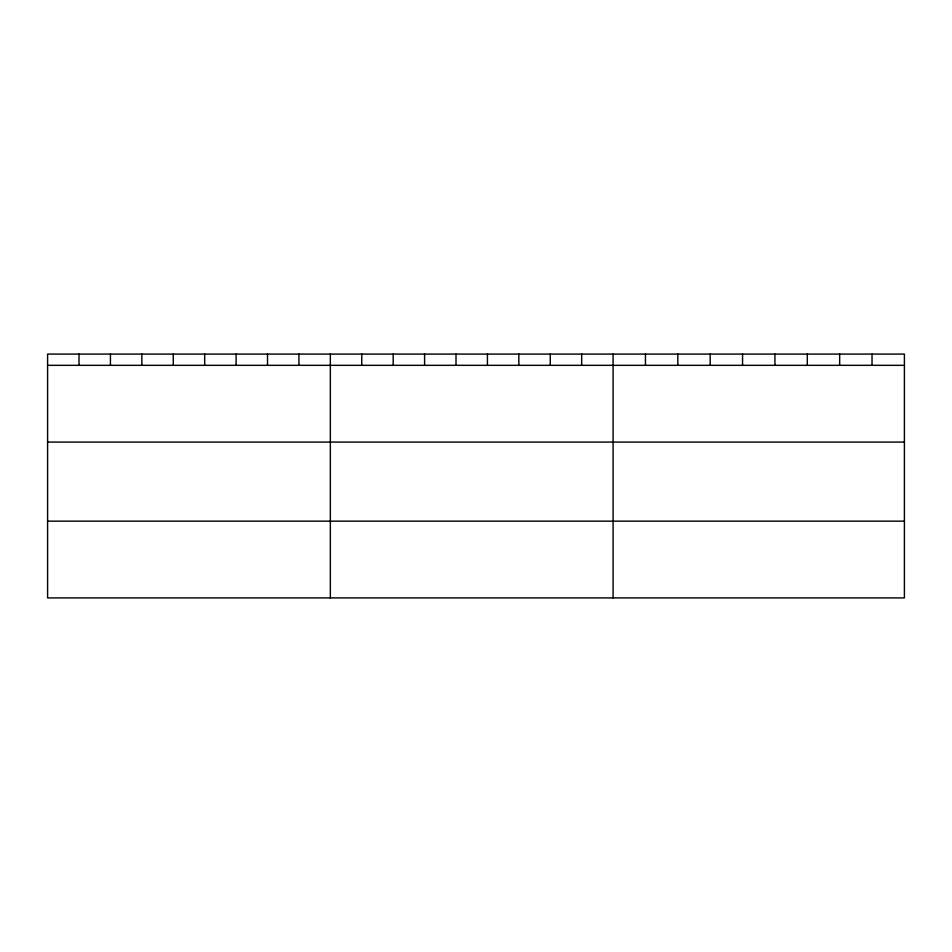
<?xml version="1.0" encoding="UTF-8"?>
<svg xmlns="http://www.w3.org/2000/svg" width="952" height="952" viewBox="0 0 952 952"><rect width="100%" height="100%" fill="white"/><g stroke="black" fill="none" stroke-linecap="round" stroke-linejoin="round"><path stroke-width="1.43" d="M904.4 365.33L904.4 597.915L47.6 597.915L47.6 354.084L904.4 354.084L904.4 365.33L47.6 365.33M47.6 442.085L904.4 442.085M47.6 521.16L904.4 521.16M872.032 354.084L872.032 365.33M839.664 354.084L839.664 365.33M807.296 354.084L807.296 365.33M774.928 354.084L774.928 365.33M742.56 354.084L742.56 365.33M710.192 354.084L710.192 365.33M677.824 354.084L677.824 365.33M645.456 354.084L645.456 365.33M613.088 354.084L613.088 597.915M581.672 354.084L581.672 365.33M550.256 354.084L550.256 365.33M518.84 354.084L518.84 365.33M487.424 354.084L487.424 365.33M456.008 354.084L456.008 365.33M424.592 354.084L424.592 365.33M393.176 354.084L393.176 365.33M361.76 354.084L361.76 365.33M330.344 354.084L330.344 597.915M298.928 354.084L298.928 365.33M267.512 354.084L267.512 365.33M236.096 354.084L236.096 365.33M204.68 354.084L204.68 365.33M173.264 354.084L173.264 365.33M141.848 354.084L141.848 365.33M110.432 354.084L110.432 365.33M79.016 354.084L79.016 365.33"/></g></svg>
